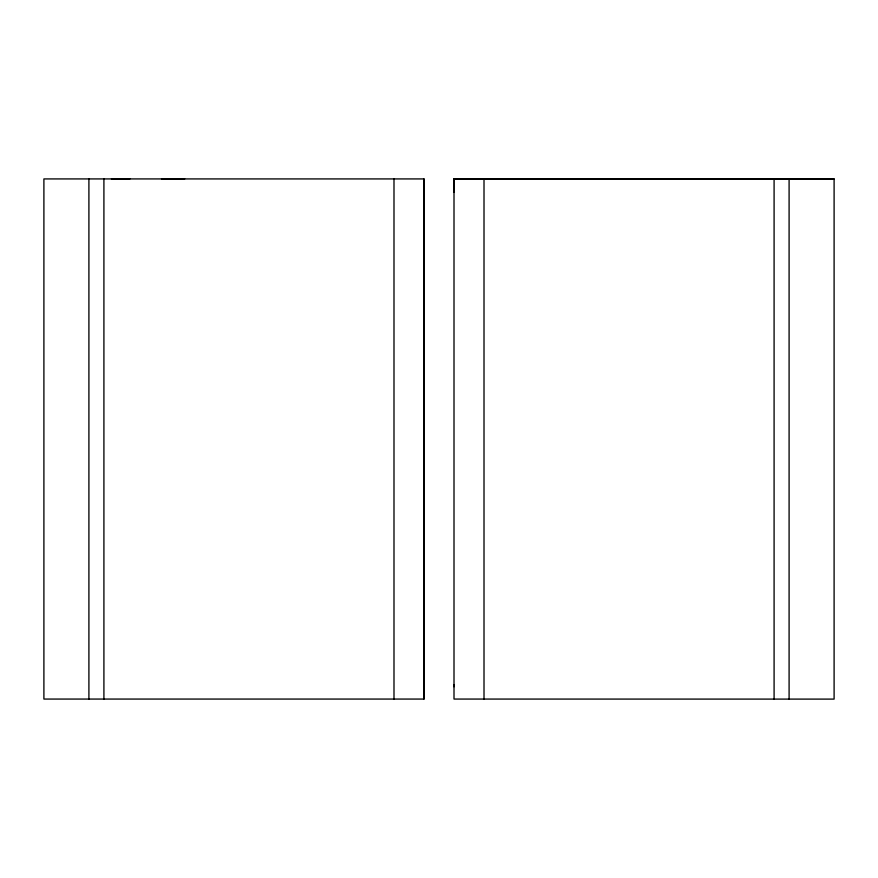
<?xml version="1.0" encoding="UTF-8"?>
<svg xmlns="http://www.w3.org/2000/svg" width="878" height="878" viewBox="0 0 878 878"><rect width="100%" height="100%" fill="white"/><g stroke="black" fill="none" stroke-linecap="round" stroke-linejoin="round"><path stroke-width="1.32" d="M423.997 699.064L423.997 178.925L43.9 178.925L43.9 699.064L423.997 699.064L423.997 178.925M454.003 686.75L454.003 684.555M454.003 192.128L454.003 178.925L834.1 178.98L454.003 178.98L456.253 178.925M126.103 178.903L111.561 178.925L129.922 178.947M161.508 178.903L184.731 178.903M111.451 178.925L112.143 178.925M834.1 178.925L834.1 699.107L454.003 699.064L454.003 178.925M789.092 178.925L789.092 699.064M774.089 178.925L774.089 699.064M484.008 178.925L484.008 699.064M393.992 178.925L393.992 699.064M103.911 178.925L103.911 699.064M88.908 178.925L88.908 699.064"/></g></svg>
